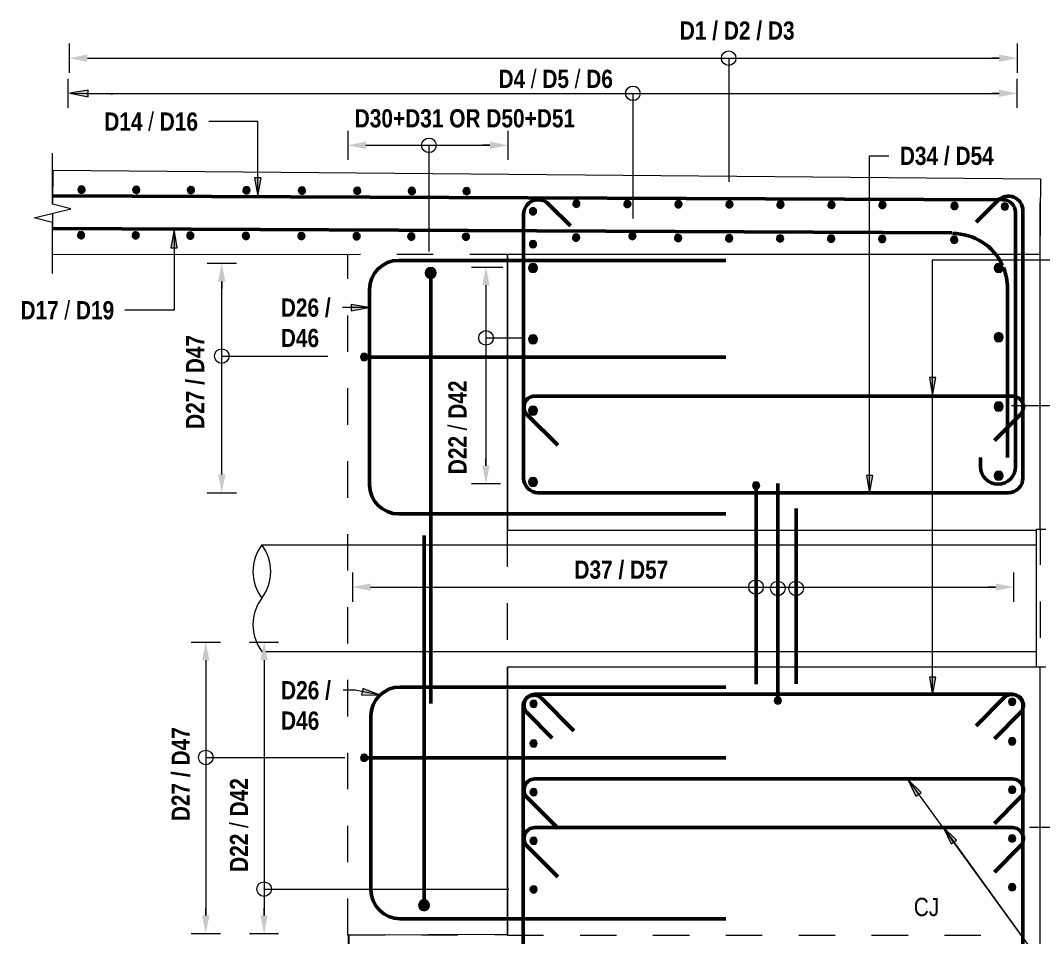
# Model space of a CAD drawing. Header units: metres. Extents: x -310.1 to -283, y 2.7 to 23.5.
# Drawn here: x -292.078 to -289.271, y 19.712 to 22.228 of the extents above; entities that cross this region are included whole.
import ezdxf

# ---------------------------------------------------------------- set-up
doc = ezdxf.new("R2010")
doc.units = ezdxf.units.M
doc.linetypes.add('JacobsDash', pattern=[0.0045, 0.003, -0.0015])
for name, color, linetype, lineweight in [('A-ANNO-NOTE', 7, 'Continuous', 9), ('A-DETL', 7, 'Continuous', 13), ('A-DETL-GENF', 7, 'Continuous', 9), ('A-FLOR', 7, 'Continuous', 50), ('A-FLOR-HDLN', 7, 'JacobsDash', 18), ('G-ANNO-TEXT', 7, 'Continuous', 9), ('S-BEAM', 7, 'Continuous', 50), ('S-BEAM-HDLN', 7, 'JacobsDash', 18)]:
    doc.layers.add(name, color=color, linetype=linetype, lineweight=lineweight)
doc.styles.add('Arial Narrow', font='ARIALN.TTF', dxfattribs={"height": 0.05})
doc.styles.add('Arial Narrow_B', font='ARIALNB.TTF', dxfattribs={"height": 0.05})

# ---------------------------------------------------------------- blocks, each defined once
blk = doc.blocks.new('CS_DET_Pile-Column_BreakLine - Tubular BreakLine-6650333-DRG-2873134 SECTION 7')
at = {"layer": 'A-DETL-GENF', "lineweight": 18}
for centre, start, end in [((-309.3153, 20.716), 142.9573, 217.0427), ((-309.5087, 20.716), 322.9573, 37.0427), ((-309.3153, 20.57), 142.9573, 217.0427)]:
    blk.add_arc(centre, 0.1212, start, end, dxfattribs=at)
blk = doc.blocks.new('B_Det_Reinf_Bar Section_2D - Reo Dot_Scale 20_Cog End-6632169-DRG-2873134 SECTION 7')
at = {"layer": 'A-DETL-GENF'}
blk.add_hatch(color=256, dxfattribs=at).paths.add_polyline_path([(-308.8518, 21.6245), (-308.8492, 21.6248), (-308.8468, 21.6258), (-308.8447, 21.6273), (-308.8431, 21.6294), (-308.8421, 21.6318), (-308.8417, 21.6344), (-308.842, 21.637), (-308.843, 21.6394), (-308.8445, 21.6415), (-308.8466, 21.6431), (-308.849, 21.6441), (-308.8516, 21.6445), (-308.8542, 21.6442), (-308.8566, 21.6432), (-308.8587, 21.6417), (-308.8603, 21.6396), (-308.8613, 21.6372), (-308.8617, 21.6346), (-308.8614, 21.632), (-308.8604, 21.6296), (-308.8589, 21.6275), (-308.8568, 21.6259), (-308.8544, 21.6249)])
for start, end in [(359.2541, 179.2541), (179.2541, 359.2541)]:
    blk.add_arc((-308.8517, 21.6345), 0.01, start, end, dxfattribs=at)
blk = doc.blocks.new('B_Det_Reinf_Bar Section_2D - Reo Dot_Scale 20_Cog End-V18-DRG-2873134 SECTION 7')
at = {"layer": 'A-DETL-GENF'}
blk.add_hatch(color=256, dxfattribs=at).paths.add_polyline_path([(-309.7566, 21.7532), (-309.754, 21.7535), (-309.7516, 21.7544), (-309.7495, 21.756), (-309.7479, 21.758), (-309.7469, 21.7604), (-309.7465, 21.7633), (-309.7468, 21.7656), (-309.7478, 21.768), (-309.7493, 21.7701), (-309.7514, 21.7718), (-309.7538, 21.7728), (-309.7564, 21.7732), (-309.759, 21.7729), (-309.7614, 21.7719), (-309.7635, 21.7703), (-309.7651, 21.7683), (-309.7661, 21.7659), (-309.7665, 21.7633), (-309.7662, 21.7607), (-309.7652, 21.7583), (-309.7637, 21.7562), (-309.7616, 21.7546), (-309.7592, 21.7535)])
for start, end in [(359.2541, 179.2541), (179.2541, 359.2541)]:
    blk.add_arc((-309.7565, 21.7632), 0.01, start, end, dxfattribs=at)
blk = doc.blocks.new('B_Det_Reinf_Bar Section_2D - Reo Dot_Scale 20_Cog End-V19-DRG-2873134 SECTION 7')
at = {"layer": 'A-DETL-GENF'}
blk.add_hatch(color=256, dxfattribs=at).paths.add_polyline_path([(-309.9066, 21.7538), (-309.904, 21.7541), (-309.9016, 21.755), (-309.8995, 21.7566), (-309.8979, 21.7587), (-309.8969, 21.7611), (-309.8965, 21.7636), (-309.8968, 21.7662), (-309.8978, 21.7687), (-309.8993, 21.7707), (-309.9014, 21.7724), (-309.9038, 21.7734), (-309.9064, 21.7738), (-309.909, 21.7735), (-309.9114, 21.7725), (-309.9135, 21.7709), (-309.9151, 21.7689), (-309.9161, 21.7665), (-309.9164, 21.7633), (-309.9162, 21.7613), (-309.9152, 21.7589), (-309.9137, 21.7568), (-309.9116, 21.7552), (-309.9092, 21.7541)])
for start, end in [(359.2541, 179.2541), (179.2541, 359.2541)]:
    blk.add_arc((-309.9065, 21.7638), 0.01, start, end, dxfattribs=at)
blk = doc.blocks.new('B_Det_Reinf_Bar Section_2D - Reo Dot_Scale 20_Cog End-V21-DRG-2873134 SECTION 7')
at = {"layer": 'A-DETL-GENF'}
blk.add_hatch(color=256, dxfattribs=at).paths.add_polyline_path([(-308.6661, 19.8339), (-308.6635, 19.8343), (-308.6611, 19.8353), (-308.659, 19.8369), (-308.6574, 19.8389), (-308.6564, 19.8414), (-308.6561, 19.8439), (-308.6564, 19.8465), (-308.6574, 19.8489), (-308.659, 19.851), (-308.6611, 19.8526), (-308.6635, 19.8536), (-308.6661, 19.8539), (-308.6687, 19.8536), (-308.6711, 19.8526), (-308.6732, 19.851), (-308.6747, 19.8489), (-308.6757, 19.8465), (-308.676, 19.8433), (-308.6757, 19.8414), (-308.6747, 19.8389), (-308.6732, 19.8369), (-308.6711, 19.8353), (-308.6687, 19.8343)])
for start, end in [(0, 180), (180, 0)]:
    blk.add_arc((-308.6661, 19.8439), 0.01, start, end, dxfattribs=at)
blk = doc.blocks.new('CS_DET_Rebar Combined - Multiple Bar-8794555-DRG-2873134 SECTION 7')
at = {"layer": 'A-DETL-GENF'}
blk.add_hatch(color=256, dxfattribs=at).paths.add_polyline_path([(-307.9957, 20.3523), (-307.9931, 20.3526), (-307.9907, 20.3536), (-307.9886, 20.3552), (-307.987, 20.3573), (-307.986, 20.3597), (-307.9857, 20.3623), (-307.986, 20.3649), (-307.987, 20.3673), (-307.9886, 20.3693), (-307.9907, 20.3709), (-307.9931, 20.3719), (-307.9957, 20.3723), (-307.9982, 20.3719), (-308.0007, 20.3709), (-308.0027, 20.3693), (-308.0043, 20.3673), (-308.0053, 20.3649), (-308.0057, 20.3623), (-308.0053, 20.3597), (-308.0043, 20.3573), (-308.0027, 20.3552), (-308.0007, 20.3536), (-307.9982, 20.3526)])
at = {"layer": 'A-DETL-GENF', "lineweight": 50}
blk.add_line((-307.9957, 20.9573), (-307.9957, 20.3723), dxfattribs=at)
at = {"layer": 'A-DETL-GENF'}
for start, end in [(90, 270), (270, 90)]:
    blk.add_arc((-307.9957, 20.3623), 0.01, start, end, dxfattribs=at)
blk = doc.blocks.new('CS_DET_Rebar Combined - Multiple Bar-8794612-DRG-2873134 SECTION 7')
at = {"layer": 'A-DETL-GENF'}
blk.add_hatch(color=256, dxfattribs=at).paths.add_polyline_path([(-308.0557, 20.9422), (-308.0531, 20.9425), (-308.0507, 20.9435), (-308.0486, 20.9451), (-308.047, 20.9472), (-308.046, 20.9496), (-308.0457, 20.9522), (-308.046, 20.9548), (-308.047, 20.9572), (-308.0486, 20.9593), (-308.0507, 20.9609), (-308.0531, 20.9619), (-308.0557, 20.9622), (-308.0582, 20.9619), (-308.0607, 20.9609), (-308.0627, 20.9593), (-308.0643, 20.9572), (-308.0653, 20.9548), (-308.0657, 20.9522), (-308.0653, 20.9496), (-308.0643, 20.9472), (-308.0627, 20.9451), (-308.0607, 20.9435), (-308.0582, 20.9425)])
at = {"layer": 'A-DETL-GENF', "lineweight": 50}
blk.add_line((-308.0557, 20.4072), (-308.0557, 20.9422), dxfattribs=at)
at = {"layer": 'A-DETL-GENF'}
for start, end in [(90, 270), (270, 90)]:
    blk.add_arc((-308.0557, 20.9522), 0.01, start, end, dxfattribs=at)
blk = doc.blocks.new('CS_DET_Rebar Tagging1 - Scale 20-6648845-DRG-2873134 SECTION 7')
at = {"layer": 'A-DETL-GENF', "lineweight": 13}
blk.add_line((-307.996, 20.6697), (-307.996, 20.6597), dxfattribs=at)
blk.add_circle((-307.996, 20.6697), 0.02, dxfattribs=at)
blk = doc.blocks.new('T2D-REO-LL - T2D-REO-LL-7587599-DRG-2873134 SECTION 7')
at = {"layer": 'A-DETL-GENF', "lineweight": 50}
for p, q in [((-309.0326, 20.3991), (-308.1385, 20.3991)), ((-309.1126, 20.3191), (-309.1126, 19.8436)), ((-309.0326, 19.7636), (-308.1385, 19.7636))]:
    blk.add_line(p, q, dxfattribs=at)
for centre, start, end in [((-309.0326, 20.3191), 90, 180), ((-309.0326, 19.8436), 180, 270)]:
    blk.add_arc(centre, 0.08, start, end, dxfattribs=at)
blk = doc.blocks.new('T2D-REO-LL - T2D-REO-LL-7586792-DRG-2873134 SECTION 7')
at = {"layer": 'A-DETL-GENF', "lineweight": 50}
for p, q in [((-309.0363, 21.5696), (-308.1385, 21.5696)), ((-309.1163, 21.4896), (-309.1163, 20.954)), ((-309.0363, 20.874), (-308.1385, 20.874))]:
    blk.add_line(p, q, dxfattribs=at)
for centre, start, end in [((-309.0363, 21.4896), 90, 180), ((-309.0363, 20.954), 180, 270)]:
    blk.add_arc(centre, 0.08, start, end, dxfattribs=at)
blk = doc.blocks.new('CS_DET_BreakLine_ViewScale - Std Break-6679940-DRG-2873134 SECTION 7')
at = {"layer": 'A-DETL-GENF'}
for p, q in [((-309.9863, 21.7236), (-309.9863, 21.8636)), ((-310.0363, 21.6861), (-309.9363, 21.7111)), ((-309.9363, 21.7111), (-309.9863, 21.7236)), ((-309.9863, 21.6736), (-310.0363, 21.6861)), ((-309.9863, 21.5336), (-309.9863, 21.6736))]:
    blk.add_line(p, q, dxfattribs=at)
blk = doc.blocks.new('T2DExtentArrowReinf_v1 - Extent-8567360-DRG-2873134 SECTION 7')
at = {"layer": 'A-DETL-GENF'}
for p, q in [((-309.9407, 22.1343), (-309.9407, 22.1143)), ((-309.8907, 22.1243), (-307.3885, 22.1243)), ((-308.1307, 22.1243), (-308.1307, 21.7851)), ((-307.3385, 22.0904), (-307.3385, 22.1243))]:
    blk.add_line(p, q, dxfattribs=at)
blk = doc.blocks.new('T2DExtentArrowReinf_v1 - Extent-8567318-DRG-2873134 SECTION 7')
at = {"layer": 'A-DETL-GENF'}
for p, q in [((-309.9439, 22.0378), (-309.9439, 22.0178)), ((-309.8939, 22.0278), (-307.3889, 22.0278)), ((-308.3935, 22.0278), (-308.3935, 21.6845)), ((-307.3389, 21.994), (-307.3389, 22.0278))]:
    blk.add_line(p, q, dxfattribs=at)
blk = doc.blocks.new('Repeating Detail - Reo Dot_Scale 25_Section-1695670-DRG-2873134 SECTION 7')
at = {"layer": 'A-DETL-GENF'}
for points in [[(-308.6678, 21.5363), (-308.6645, 21.5368), (-308.6615, 21.538), (-308.6589, 21.54), (-308.6569, 21.5426), (-308.6557, 21.5456), (-308.6553, 21.5488), (-308.6557, 21.5521), (-308.6569, 21.5551), (-308.6589, 21.5577), (-308.6615, 21.5597), (-308.6645, 21.5609), (-308.6678, 21.5613), (-308.671, 21.5609), (-308.674, 21.5597), (-308.6766, 21.5577), (-308.6786, 21.5551), (-308.6798, 21.5521), (-308.6803, 21.5488), (-308.6798, 21.5456), (-308.6786, 21.5426), (-308.6766, 21.54), (-308.674, 21.538), (-308.671, 21.5368)], [(-308.6678, 21.3406), (-308.6645, 21.341), (-308.6615, 21.3423), (-308.6589, 21.3443), (-308.6569, 21.3469), (-308.6557, 21.3499), (-308.6553, 21.3531), (-308.6557, 21.3564), (-308.6569, 21.3594), (-308.6589, 21.362), (-308.6615, 21.3639), (-308.6645, 21.3652), (-308.6678, 21.3656), (-308.671, 21.3652), (-308.674, 21.3639), (-308.6766, 21.362), (-308.6786, 21.3594), (-308.6798, 21.3564), (-308.6803, 21.3531), (-308.6798, 21.3499), (-308.6786, 21.3469), (-308.6766, 21.3443), (-308.674, 21.3423), (-308.671, 21.341)], [(-308.6678, 21.1449), (-308.6645, 21.1453), (-308.6615, 21.1466), (-308.6589, 21.1486), (-308.6569, 21.1512), (-308.6557, 21.1542), (-308.6553, 21.1574), (-308.6557, 21.1606), (-308.6569, 21.1637), (-308.6589, 21.1662), (-308.6615, 21.1682), (-308.6645, 21.1695), (-308.6678, 21.1699), (-308.671, 21.1695), (-308.674, 21.1682), (-308.6766, 21.1662), (-308.6786, 21.1637), (-308.6798, 21.1606), (-308.6803, 21.1574), (-308.6798, 21.1542), (-308.6786, 21.1512), (-308.6766, 21.1486), (-308.674, 21.1466), (-308.671, 21.1453)], [(-308.6678, 20.9492), (-308.6645, 20.9496), (-308.6613, 20.951), (-308.6589, 20.9529), (-308.6569, 20.9554), (-308.6557, 20.9585), (-308.6553, 20.9617), (-308.6557, 20.9649), (-308.6569, 20.9679), (-308.6589, 20.9705), (-308.6615, 20.9725), (-308.6645, 20.9738), (-308.6678, 20.9742), (-308.671, 20.9738), (-308.674, 20.9725), (-308.6766, 20.9705), (-308.6786, 20.9679), (-308.6798, 20.9649), (-308.6803, 20.9617), (-308.6798, 20.9585), (-308.6786, 20.9554), (-308.6766, 20.9529), (-308.674, 20.9509), (-308.671, 20.9496)]]:
    blk.add_hatch(color=256, dxfattribs=at).paths.add_polyline_path(points)
for centre, start, end in [((-308.6678, 21.5488), 0, 180), ((-308.6678, 21.5488), 180, 0), ((-308.6678, 21.3531), 0, 180), ((-308.6678, 21.3531), 180, 0), ((-308.6678, 21.1574), 0, 180), ((-308.6678, 21.1574), 180, 0), ((-308.6678, 20.9617), 0, 180), ((-308.6678, 20.9617), 180, 0)]:
    blk.add_arc(centre, 0.0125, start, end, dxfattribs=at)
blk = doc.blocks.new('Repeating Detail - Reo Dot_Scale 25_Section-V22-DRG-2873134 SECTION 7')
at = {"layer": 'A-DETL-GENF'}
for points in [[(-307.3897, 21.5363), (-307.3865, 21.5368), (-307.3835, 21.538), (-307.3809, 21.54), (-307.3789, 21.5426), (-307.3777, 21.5456), (-307.3772, 21.5488), (-307.3777, 21.5521), (-307.3789, 21.5551), (-307.3809, 21.5577), (-307.3835, 21.5597), (-307.3865, 21.5609), (-307.3897, 21.5613), (-307.393, 21.5609), (-307.396, 21.5597), (-307.3986, 21.5577), (-307.4006, 21.5551), (-307.4018, 21.5521), (-307.4022, 21.5488), (-307.4018, 21.5456), (-307.4006, 21.5426), (-307.3986, 21.54), (-307.396, 21.538), (-307.393, 21.5368)], [(-307.3897, 21.3463), (-307.3865, 21.3467), (-307.3835, 21.348), (-307.3809, 21.3499), (-307.3789, 21.3525), (-307.3777, 21.3555), (-307.3772, 21.3588), (-307.3777, 21.362), (-307.3789, 21.365), (-307.3809, 21.3676), (-307.3835, 21.3696), (-307.3865, 21.3708), (-307.3897, 21.3713), (-307.393, 21.3708), (-307.396, 21.3696), (-307.3986, 21.3676), (-307.4006, 21.365), (-307.4018, 21.362), (-307.4022, 21.3588), (-307.4018, 21.3555), (-307.4006, 21.3525), (-307.3986, 21.3499), (-307.396, 21.348), (-307.393, 21.3467)], [(-307.3897, 21.1562), (-307.3865, 21.1566), (-307.3835, 21.1579), (-307.3809, 21.1599), (-307.3789, 21.1625), (-307.3777, 21.1655), (-307.3772, 21.1687), (-307.3779, 21.1726), (-307.3789, 21.175), (-307.3809, 21.1776), (-307.3835, 21.1795), (-307.3865, 21.1808), (-307.3897, 21.1812), (-307.393, 21.1808), (-307.396, 21.1795), (-307.3986, 21.1776), (-307.4006, 21.175), (-307.4018, 21.172), (-307.4022, 21.1687), (-307.4018, 21.1655), (-307.4006, 21.1625), (-307.3986, 21.1599), (-307.396, 21.1579), (-307.393, 21.1566)], [(-307.3897, 20.9662), (-307.3865, 20.9666), (-307.3835, 20.9678), (-307.3809, 20.9698), (-307.3789, 20.9724), (-307.3777, 20.9754), (-307.3772, 20.9787), (-307.3777, 20.9819), (-307.379, 20.985), (-307.3815, 20.9879), (-307.3835, 20.9895), (-307.3865, 20.9907), (-307.3897, 20.9912), (-307.393, 20.9907), (-307.396, 20.9895), (-307.3986, 20.9875), (-307.4006, 20.9849), (-307.4018, 20.9819), (-307.4022, 20.9787), (-307.4018, 20.9754), (-307.4006, 20.9724), (-307.3981, 20.9695), (-307.396, 20.9678), (-307.393, 20.9666)]]:
    blk.add_hatch(color=256, dxfattribs=at).paths.add_polyline_path(points)
for centre, start, end in [((-307.3897, 21.5488), 0, 180), ((-307.3897, 21.5488), 180, 0), ((-307.3897, 21.3588), 0, 180), ((-307.3897, 21.3588), 180, 0), ((-307.3897, 21.1687), 0, 180), ((-307.3897, 21.1687), 180, 0), ((-307.3897, 20.9787), 0, 180), ((-307.3897, 20.9787), 180, 0)]:
    blk.add_arc(centre, 0.0125, start, end, dxfattribs=at)
blk = doc.blocks.new('T2DExtentArrowReinf_v1 - Extent-6679932-DRG-2873134 SECTION 7')
at = {"layer": 'A-DETL-GENF'}
for p, q in [((-307.1536, 21.5462), (-307.1197, 21.5462)), ((-307.1197, 21.0262), (-307.1197, 21.4962)), ((-307.1197, 21.1706), (-307.3547, 21.1706)), ((-307.1097, 20.9762), (-307.166, 20.9762))]:
    blk.add_line(p, q, dxfattribs=at)
blk = doc.blocks.new('T2DExtentArrowReinf_v1 - Extent-6679952-DRG-2873134 SECTION 7')
at = {"layer": 'A-DETL-GENF'}
for p, q in [((-308.8068, 21.5512), (-308.7506, 21.5512)), ((-308.7968, 21.5012), (-308.7968, 21.0062)), ((-308.7968, 21.3568), (-308.6903, 21.3568)), ((-308.763, 20.9562), (-308.7968, 20.9562))]:
    blk.add_line(p, q, dxfattribs=at)
blk = doc.blocks.new('T2DExtentArrowReinf_v1 - Extent-7587070-DRG-2873134 SECTION 7')
at = {"layer": 'A-DETL-GENF'}
for p, q in [((-309.1635, 20.6833), (-309.1635, 20.6633)), ((-309.1135, 20.6733), (-307.3985, 20.6733)), ((-308.0557, 20.6733), (-308.0557, 20.5725)), ((-307.3485, 20.6395), (-307.3485, 20.6733))]:
    blk.add_line(p, q, dxfattribs=at)
blk = doc.blocks.new('T2DExtentArrowReinf_v1 - Extent-7586389-DRG-2873134 SECTION 7')
at = {"layer": 'A-DETL-GENF'}
for p, q in [((-307.1085, 20.5525), (-307.1285, 20.5525)), ((-307.1185, 20.5025), (-307.1185, 19.7687)), ((-307.1185, 20.0135), (-307.3049, 20.0135)), ((-307.1523, 19.7187), (-307.1185, 19.7187))]:
    blk.add_line(p, q, dxfattribs=at)
blk = doc.blocks.new('T2DExtentArrowReinf_v1 - Extent-6679939-DRG-2873134 SECTION 7')
at = {"layer": 'A-DETL-GENF'}
for p, q in [((-309.4157, 20.5225), (-309.3957, 20.5225)), ((-309.4057, 20.4725), (-309.4057, 19.7725)), ((-309.4057, 19.8448), (-308.7343, 19.8448)), ((-309.3718, 19.7225), (-309.4057, 19.7225))]:
    blk.add_line(p, q, dxfattribs=at)
blk = doc.blocks.new('T2D-REO-LIG-LONG - Scale 50-6679961-DRG-2873134 SECTION 7')
at = {"layer": 'A-DETL-GENF'}
blk.add_hatch(color=256, dxfattribs=at).paths.add_polyline_path([(-308.9485, 21.5203), (-308.9446, 21.5208), (-308.941, 21.5223), (-308.9379, 21.5247), (-308.9355, 21.5278), (-308.934, 21.5315), (-308.9335, 21.5353), (-308.934, 21.5392), (-308.9355, 21.5428), (-308.9379, 21.5459), (-308.941, 21.5483), (-308.9446, 21.5498), (-308.9485, 21.5503), (-308.9524, 21.5498), (-308.956, 21.5483), (-308.9591, 21.5459), (-308.9615, 21.5428), (-308.963, 21.5392), (-308.9635, 21.5353), (-308.963, 21.5315), (-308.9615, 21.5278), (-308.9591, 21.5247), (-308.956, 21.5223), (-308.9524, 21.5208)])
at = {"layer": 'A-DETL-GENF', "lineweight": 50}
blk.add_line((-308.9485, 21.5203), (-308.9485, 20.3536), dxfattribs=at)
at = {"layer": 'A-DETL-GENF', "lineweight": 18}
for start, end in [(90, 270), (270, 90)]:
    blk.add_arc((-308.9485, 21.5353), 0.015, start, end, dxfattribs=at)
blk = doc.blocks.new('T2D-REO-LIG-LONG - Scale 50-6679960-DRG-2873134 SECTION 7')
at = {"layer": 'A-DETL-GENF'}
blk.add_hatch(color=256, dxfattribs=at).paths.add_polyline_path([(-308.9667, 19.7855), (-308.9628, 19.786), (-308.9592, 19.7875), (-308.9561, 19.7898), (-308.9537, 19.793), (-308.9522, 19.7966), (-308.9517, 19.8005), (-308.9522, 19.8043), (-308.9537, 19.808), (-308.9561, 19.8111), (-308.9592, 19.8134), (-308.9628, 19.8149), (-308.9667, 19.8155), (-308.9706, 19.8149), (-308.9742, 19.8134), (-308.9773, 19.8111), (-308.9797, 19.808), (-308.9812, 19.8043), (-308.9817, 19.8005), (-308.9812, 19.7966), (-308.9797, 19.793), (-308.9773, 19.7898), (-308.9742, 19.7875), (-308.9706, 19.786)])
at = {"layer": 'A-DETL-GENF', "lineweight": 50}
blk.add_line((-308.9667, 19.8155), (-308.9667, 20.8145), dxfattribs=at)
at = {"layer": 'A-DETL-GENF', "lineweight": 18}
for start, end in [(90, 270), (270, 90)]:
    blk.add_arc((-308.9667, 19.8005), 0.015, start, end, dxfattribs=at)
blk = doc.blocks.new('T2DExtentArrowReinf_v1 - Extent-6679963-DRG-2873134 SECTION 7')
at = {"layer": 'A-DETL-GENF'}
for p, q in [((-309.1761, 21.8953), (-309.1761, 21.8753)), ((-309.1261, 21.8853), (-308.7861, 21.8853)), ((-308.9535, 21.8853), (-308.9535, 21.5943)), ((-308.7361, 21.8514), (-308.7361, 21.8853))]:
    blk.add_line(p, q, dxfattribs=at)
blk = doc.blocks.new('T2DExtentArrowReinf_v1 - Extent-7585942-DRG-2873134 SECTION 7')
at = {"layer": 'A-DETL-GENF'}
for p, q in [((-309.4879, 21.5613), (-309.5218, 21.5613)), ((-309.5218, 20.9822), (-309.5218, 21.5113)), ((-309.5218, 21.3069), (-309.2308, 21.3069)), ((-309.5318, 20.9322), (-309.5118, 20.9322))]:
    blk.add_line(p, q, dxfattribs=at)
blk = doc.blocks.new('CS_DET_Rebar Combined - Multiple Bar-7585858-DRG-2873134 SECTION 7')
at = {"layer": 'A-DETL-GENF'}
blk.add_hatch(color=256, dxfattribs=at).paths.add_polyline_path([(-309.1311, 21.2945), (-309.1285, 21.2948), (-309.1261, 21.2958), (-309.124, 21.2974), (-309.1224, 21.2995), (-309.1214, 21.3019), (-309.1211, 21.3045), (-309.1214, 21.3071), (-309.1224, 21.3095), (-309.124, 21.3116), (-309.1261, 21.3131), (-309.1285, 21.3141), (-309.1311, 21.3145), (-309.1336, 21.3141), (-309.1361, 21.3131), (-309.1381, 21.3116), (-309.1397, 21.3095), (-309.1407, 21.3071), (-309.1411, 21.3045), (-309.1407, 21.3019), (-309.1397, 21.2995), (-309.1381, 21.2974), (-309.1361, 21.2958), (-309.1336, 21.2948)])
at = {"layer": 'A-DETL-GENF', "lineweight": 50}
blk.add_line((-309.1211, 21.3045), (-308.1385, 21.3045), dxfattribs=at)
at = {"layer": 'A-DETL-GENF'}
for start, end in [(0, 180), (180, 0)]:
    blk.add_arc((-309.1311, 21.3045), 0.01, start, end, dxfattribs=at)
blk = doc.blocks.new('T2DExtentArrowReinf_v1 - Extent-7587759-DRG-2873134 SECTION 7')
at = {"layer": 'A-DETL-GENF'}
for p, q in [((-309.5757, 20.5225), (-309.5557, 20.5225)), ((-309.5657, 20.4725), (-309.5657, 19.7725)), ((-309.5657, 20.2059), (-309.1843, 20.2059)), ((-309.5318, 19.7225), (-309.5657, 19.7225))]:
    blk.add_line(p, q, dxfattribs=at)
blk = doc.blocks.new('CS_DET_Rebar Combined - Multiple Bar-8794742-DRG-2873134 SECTION 7')
at = {"layer": 'A-DETL-GENF', "lineweight": 50}
blk.add_line((-307.9455, 20.889), (-307.9455, 20.4082), dxfattribs=at)

msp = doc.modelspace()

# ---------------------------------------------------------------- hatches: boundary and pattern name
at = {"layer": 'A-ANNO-NOTE'}
for points in [[(-291.8945, 22.1143), (-291.8945, 22.1343), (-291.9445, 22.1243)], [(-289.3923, 22.1143), (-289.3423, 22.1243), (-289.3923, 22.1343)], [(-291.8977, 22.0178), (-291.8977, 22.0378), (-291.9477, 22.0278)], [(-289.3927, 22.0178), (-289.3427, 22.0278), (-289.3927, 22.0378)], [(-291.1299, 21.8753), (-291.1299, 21.8953), (-291.1799, 21.8853)], [(-290.7899, 21.8753), (-290.7399, 21.8853), (-290.7899, 21.8953)], [(-291.5156, 21.5113), (-291.5256, 21.5613), (-291.5356, 21.5113)], [(-290.7906, 21.5012), (-290.8006, 21.5512), (-290.8106, 21.5012), (-290.8022, 21.5012)], [(-290.8006, 20.9562), (-290.7906, 21.0062), (-290.8106, 21.0062), (-290.8022, 20.9639)], [(-291.5256, 20.9322), (-291.5156, 20.9822), (-291.5356, 20.9822)], [(-291.1173, 20.6633), (-291.1173, 20.6833), (-291.1673, 20.6733)], [(-289.4023, 20.6633), (-289.3523, 20.6733), (-289.4023, 20.6833)], [(-291.5595, 20.4725), (-291.5695, 20.5225), (-291.5795, 20.4725)], [(-291.3995, 20.4725), (-291.4095, 20.5225), (-291.4195, 20.4725)], [(-291.5695, 19.7225), (-291.5595, 19.7725), (-291.5795, 19.7725)], [(-291.4095, 19.7225), (-291.3995, 19.7725), (-291.4195, 19.7725)]]:
    msp.add_hatch(color=256, dxfattribs=at).paths.add_polyline_path(points)
at = {"layer": 'G-ANNO-TEXT'}
for points in [[(-291.9424, 22.028), (-291.8926, 22.0185), (-291.8923, 22.0361)], [(-291.4267, 21.7461), (-291.4179, 21.7961), (-291.4355, 21.7961)], [(-291.6567, 21.654), (-291.6655, 21.604), (-291.6479, 21.604)], [(-291.1208, 21.4401), (-291.1708, 21.4489), (-291.1708, 21.4312)], [(-289.5749, 21.1984), (-289.5661, 21.2484), (-289.5838, 21.2484)], [(-289.7477, 20.9297), (-289.7389, 20.9797), (-289.7565, 20.9797)], [(-289.5749, 20.3764), (-289.5661, 20.4264), (-289.5838, 20.4264)], [(-291.0913, 20.3771), (-291.1387, 20.3953), (-291.1421, 20.378)], [(-289.6429, 20.1453), (-289.6206, 20.0997), (-289.6064, 20.11)], [(-289.5459, 20.0144), (-289.5238, 19.9687), (-289.5095, 19.979)]]:
    msp.add_hatch(color=256, dxfattribs=at).paths.add_polyline_path(points)

# ---------------------------------------------------------------- linework, layer by layer
at = {"layer": 'A-ANNO-NOTE'}
for p, q in [((-291.9445, 22.1643), (-291.9445, 22.0843)), ((-289.3423, 22.0843), (-289.3423, 22.1643)), ((-291.8945, 22.1243), (-291.8745, 22.1243)), ((-289.3923, 22.1243), (-289.4123, 22.1243)), ((-291.9477, 22.0678), (-291.9477, 21.9878)), ((-289.3427, 21.9878), (-289.3427, 22.0678)), ((-291.8977, 22.0278), (-291.8777, 22.0278)), ((-289.3927, 22.0278), (-289.4127, 22.0278)), ((-291.1799, 21.9253), (-291.1799, 21.8453)), ((-290.7399, 21.8453), (-290.7399, 21.9253)), ((-291.1299, 21.8853), (-291.1099, 21.8853)), ((-290.7899, 21.8853), (-290.8099, 21.8853)), ((-291.4856, 21.5613), (-291.5656, 21.5613)), ((-290.8406, 21.5512), (-290.7606, 21.5512)), ((-291.5256, 21.5113), (-291.5256, 21.4913)), ((-290.8006, 21.5012), (-290.8006, 21.4812)), ((-291.5256, 20.9822), (-291.5256, 21.0022)), ((-290.8006, 21.0062), (-290.8006, 21.0262)), ((-290.7606, 20.9562), (-290.8406, 20.9562)), ((-291.5656, 20.9322), (-291.4856, 20.9322)), ((-291.1673, 20.7133), (-291.1673, 20.6333)), ((-289.3523, 20.6333), (-289.3523, 20.7133)), ((-291.1173, 20.6733), (-291.0973, 20.6733)), ((-289.4023, 20.6733), (-289.4223, 20.6733)), ((-291.6095, 20.5225), (-291.5295, 20.5225)), ((-291.4495, 20.5225), (-291.3695, 20.5225)), ((-291.5695, 20.4725), (-291.5695, 20.4525)), ((-291.4095, 20.4725), (-291.4095, 20.4525)), ((-291.5695, 19.7725), (-291.5695, 19.7925)), ((-291.4095, 19.7725), (-291.4095, 19.7925)), ((-291.5295, 19.7225), (-291.6095, 19.7225)), ((-291.3695, 19.7225), (-291.4495, 19.7225))]:
    msp.add_line(p, q, dxfattribs=at)
for centre in [(-290.1345, 22.1243), (-290.3973, 22.0278), (-290.9573, 21.8853), (-290.8006, 21.3568), (-291.5256, 21.3069), (-290.0595, 20.6733), (-291.5695, 20.2059), (-291.4095, 19.8448)]:
    msp.add_circle(centre, 0.02, dxfattribs=at)
at = {"layer": 'A-DETL', "color": 7, "lineweight": 9, "true_color": 0xffffff}
for p, q in [((-291.9892, 21.7234), (-291.9885, 21.8171)), ((-291.9901, 21.6197), (-291.9894, 21.6988)), ((-289.2811, 21.5857), (-290.7453, 21.5854)), ((-289.2894, 20.8322), (-289.2644, 20.8322)), ((-289.2894, 20.454), (-289.2894, 20.8322)), ((-289.2644, 20.454), (-289.2894, 20.454))]:
    msp.add_line(p, q, dxfattribs=at)
at = {"layer": 'A-DETL', "lineweight": 18}
for p, q in [((-291.9885, 21.8171), (-289.2793, 21.7933)), ((-289.2793, 21.7933), (-289.2811, 21.5857)), ((-291.1453, 21.5853), (-291.9901, 21.5851))]:
    msp.add_line(p, q, dxfattribs=at)
at = {"layer": 'A-DETL', "lineweight": 50}
for p, q in [((-289.3826, 21.736), (-291.9885, 21.7471)), ((-289.3956, 21.7341), (-289.4557, 21.674)), ((-290.629, 21.7241), (-290.5689, 21.664)), ((-289.3273, 21.7058), (-289.3273, 20.9722)), ((-290.6973, 21.6958), (-290.6973, 20.9722)), ((-289.3473, 21.701), (-289.3473, 21.0034)), ((-289.5218, 21.645), (-291.9897, 21.6572)), ((-289.3693, 21.4932), (-289.3693, 21.0284)), ((-289.3557, 21.1975), (-290.6661, 21.1975)), ((-290.6874, 21.1463), (-290.6035, 21.0625)), ((-289.3345, 21.1463), (-289.4052, 21.0756)), ((-289.4433, 21.0284), (-289.4433, 21.0034)), ((-289.3673, 20.9322), (-290.6573, 20.9322)), ((-289.3557, 20.3791), (-290.6661, 20.3791)), ((-290.6874, 20.3279), (-290.6186, 20.2591)), ((-289.3345, 20.3279), (-289.4052, 20.2572)), ((-289.3557, 20.147), (-290.6661, 20.147)), ((-290.6874, 20.0958), (-290.6035, 20.0119)), ((-289.3345, 20.0958), (-289.4052, 20.025)), ((-289.3557, 20.0135), (-290.6661, 20.0135)), ((-290.6874, 19.9623), (-290.6035, 19.8785)), ((-289.3345, 19.9623), (-289.4052, 19.8916))]:
    msp.add_line(p, q, dxfattribs=at)
at = {"layer": 'A-DETL', "linetype": 'JacobsDash', "lineweight": 18}
for p, q in [((-291.1799, 19.7186), (-291.1799, 21.5853)), ((-290.7453, 21.5854), (-291.1453, 21.5853)), ((-289.2799, 20.834), (-289.2799, 20.454)), ((-290.7423, 20.829), (-290.7423, 20.454))]:
    msp.add_line(p, q, dxfattribs=at)
at = {"layer": 'A-DETL', "color": 143, "lineweight": 18, "true_color": 0x78aac8}
for p, q in [((-291.4158, 20.789), (-289.2894, 20.789)), ((-291.4158, 20.497), (-291.4146, 20.497)), ((-291.4044, 20.497), (-289.2894, 20.497))]:
    msp.add_line(p, q, dxfattribs=at)
at = {"layer": 'A-DETL', "color": 8, "lineweight": 50, "true_color": 0x808080}
for p, q in [((-290.6475, 20.3676), (-290.5591, 20.2793)), ((-289.3785, 20.37), (-289.4555, 20.293)), ((-289.3273, 20.3586), (-289.3273, 18.3636)), ((-290.6987, 20.3464), (-290.6987, 18.3545))]:
    msp.add_line(p, q, dxfattribs=at)
at = {"layer": 'A-DETL', "linetype": 'JacobsDash'}
msp.add_line((-290.7423, 19.7186), (-289.3423, 19.7186), dxfattribs=at)
at = {"layer": 'A-DETL', "lineweight": 50}
for centre, radius, start, end in [((-290.6573, 21.6958), 0.04, 45, 180), ((-289.3673, 21.7058), 0.04, 0, 135), ((-289.3823, 21.701), 0.035, 0, 90.5139), ((-289.5193, 21.4932), 0.15, 24.8061, 90.4742), ((-289.5193, 21.4932), 0.15, 0, 22.1787), ((-290.6661, 21.1675), 0.03, 90, 225), ((-289.3557, 21.1675), 0.03, 315, 90), ((-289.3953, 21.0034), 0.048, 180, 0), ((-290.6573, 20.9722), 0.04, 180, 270), ((-289.3673, 20.9722), 0.04, 270, 0), ((-290.6661, 20.3491), 0.03, 90, 225), ((-289.3557, 20.3491), 0.03, 315, 90), ((-290.6661, 20.117), 0.03, 90, 225), ((-289.3557, 20.117), 0.03, 315, 90), ((-290.6661, 19.9835), 0.03, 90, 225), ((-289.3557, 19.9835), 0.03, 315, 90)]:
    msp.add_arc(centre, radius, start, end, dxfattribs=at)
at = {"layer": 'A-DETL', "color": 8, "lineweight": 50, "true_color": 0x808080}
for centre, start, end in [((-290.6687, 20.3464), 45, 180), ((-289.3573, 20.3488), 0, 135)]:
    msp.add_arc(centre, 0.03, start, end, dxfattribs=at)
at = {"layer": 'A-FLOR', "lineweight": 13}
for p, q in [((-291.9885, 21.8154), (-291.9901, 21.8154)), ((-289.2799, 21.5921), (-289.2799, 21.7281)), ((-289.2811, 21.5921), (-289.2799, 21.5921))]:
    msp.add_line(p, q, dxfattribs=at)
at = {"layer": 'A-FLOR-HDLN', "lineweight": 13}
for p, q in [((-289.2806, 21.5921), (-289.2811, 21.5921)), ((-289.2803, 21.5921), (-289.2806, 21.5921))]:
    msp.add_line(p, q, dxfattribs=at)
at = {"layer": 'G-ANNO-TEXT'}
for p, q in [((-291.8923, 22.0361), (-291.9424, 22.028)), ((-291.9424, 22.028), (-291.8926, 22.0185)), ((-291.9424, 22.028), (-291.831, 22.0265)), ((-291.8926, 22.0185), (-291.8923, 22.0361)), ((-291.831, 22.0265), (-291.8243, 22.0264)), ((-291.5601, 21.9504), (-291.5614, 21.9504)), ((-291.4267, 21.9504), (-291.5601, 21.9504)), ((-291.4267, 21.7461), (-291.4267, 21.9504)), ((-289.7477, 21.8564), (-289.6949, 21.8564)), ((-289.7477, 20.9297), (-289.7477, 21.8564)), ((-291.4179, 21.7961), (-291.4355, 21.7961)), ((-291.4355, 21.7961), (-291.4267, 21.7461)), ((-291.4267, 21.7461), (-291.4179, 21.7961)), ((-291.6567, 21.654), (-291.6655, 21.604)), ((-291.6479, 21.604), (-291.6567, 21.654)), ((-291.6567, 21.654), (-291.6567, 21.4329)), ((-291.6655, 21.604), (-291.6479, 21.604)), ((-289.5749, 21.571), (-288.9392, 21.571)), ((-289.5749, 21.1984), (-289.5749, 21.571)), ((-289.5749, 21.571), (-288.9392, 21.571)), ((-289.5749, 20.3764), (-289.5749, 21.571)), ((-291.6567, 21.4329), (-291.7915, 21.4329)), ((-291.1945, 21.4401), (-291.1947, 21.4401)), ((-291.1208, 21.4401), (-291.1945, 21.4401)), ((-291.1208, 21.4401), (-291.1708, 21.4489)), ((-291.1708, 21.4489), (-291.1708, 21.4312)), ((-291.1708, 21.4312), (-291.1208, 21.4401)), ((-289.5661, 21.2484), (-289.5838, 21.2484)), ((-289.5838, 21.2484), (-289.5749, 21.1984)), ((-289.5749, 21.1984), (-289.5661, 21.2484)), ((-289.7389, 20.9797), (-289.7565, 20.9797)), ((-289.7565, 20.9797), (-289.7477, 20.9297)), ((-289.7477, 20.9297), (-289.7389, 20.9797)), ((-289.5661, 20.4264), (-289.5838, 20.4264)), ((-289.5838, 20.4264), (-289.5749, 20.3764)), ((-289.5749, 20.3764), (-289.5661, 20.4264)), ((-291.1924, 20.3904), (-291.1928, 20.3904)), ((-291.1599, 20.3904), (-291.1924, 20.3904)), ((-291.0913, 20.3771), (-291.1599, 20.3904)), ((-291.1387, 20.3953), (-291.1421, 20.378)), ((-291.0913, 20.3771), (-291.1387, 20.3953)), ((-291.1421, 20.378), (-291.0913, 20.3771)), ((-289.6429, 20.1453), (-289.6206, 20.0997)), ((-289.6064, 20.11), (-289.6429, 20.1453)), ((-289.6206, 20.0997), (-289.6064, 20.11)), ((-289.5459, 20.0144), (-289.5238, 19.9687)), ((-289.5095, 19.979), (-289.5459, 20.0144)), ((-289.5238, 19.9687), (-289.5095, 19.979))]:
    msp.add_line(p, q, dxfattribs=at)
at = {"layer": 'S-BEAM', "lineweight": 13}
for p, q in [((-289.2799, 21.615), (-289.2809, 21.615)), ((-289.2799, 20.8322), (-289.2799, 21.615)), ((-290.7418, 20.829), (-290.7418, 21.5854)), ((-290.7411, 21.5854), (-290.7411, 20.829)), ((-290.7418, 20.829), (-290.7411, 20.829)), ((-290.7411, 20.829), (-289.2894, 20.829)), ((-290.7418, 19.7202), (-290.7418, 20.454)), ((-290.7411, 20.454), (-290.7418, 20.454)), ((-289.2894, 20.454), (-290.7411, 20.454)), ((-290.7411, 20.454), (-290.7411, 19.7202)), ((-289.2799, 18.2244), (-289.2799, 20.454)), ((-291.1774, 19.7188), (-291.1781, 19.7187)), ((-291.1781, 18.2185), (-291.1781, 19.7187)), ((-290.7411, 19.7202), (-291.1774, 19.7188)), ((-291.1774, 19.7188), (-291.1774, 18.2186))]:
    msp.add_line(p, q, dxfattribs=at)
at = {"layer": 'S-BEAM-HDLN', "lineweight": 13}
for p, q in [((-289.2809, 21.6149), (-289.2806, 21.6149)), ((-289.2806, 21.6149), (-289.2804, 21.615)), ((-289.2806, 21.6149), (-289.2806, 21.5922)), ((-289.2806, 21.5921), (-289.2806, 20.8322)), ((-289.2806, 20.454), (-289.2806, 18.2245)), ((-291.178, 19.7187), (-291.1775, 19.7187)), ((-291.1774, 19.7187), (-290.7418, 19.7201))]:
    msp.add_line(p, q, dxfattribs=at)

# ---------------------------------------------------------------- block references
at = {"layer": 'A-DETL-GENF'}
for name, p in [('T2DExtentArrowReinf_v1 - Extent-8567360-DRG-2873134 SECTION 7', (17.9962, 0)), ('T2DExtentArrowReinf_v1 - Extent-8567318-DRG-2873134 SECTION 7', (17.9962, 0)), ('T2DExtentArrowReinf_v1 - Extent-6679963-DRG-2873134 SECTION 7', (17.9962, 0)), ('CS_DET_BreakLine_ViewScale - Std Break-6679940-DRG-2873134 SECTION 7', (17.9962, 0)), ('B_Det_Reinf_Bar Section_2D - Reo Dot_Scale 20_Cog End-V19-DRG-2873134 SECTION 7', (17.9962, 0)), ('B_Det_Reinf_Bar Section_2D - Reo Dot_Scale 20_Cog End-V18-DRG-2873134 SECTION 7', (17.9962, 0)), ('B_Det_Reinf_Bar Section_2D - Reo Dot_Scale 20_Cog End-6632169-DRG-2873134 SECTION 7', (17.2414, 0.1281)), ('B_Det_Reinf_Bar Section_2D - Reo Dot_Scale 20_Cog End-6632169-DRG-2873134 SECTION 7', (17.3938, 0.1274)), ('B_Det_Reinf_Bar Section_2D - Reo Dot_Scale 20_Cog End-6632169-DRG-2873134 SECTION 7', (17.5461, 0.1268)), ('B_Det_Reinf_Bar Section_2D - Reo Dot_Scale 20_Cog End-6632169-DRG-2873134 SECTION 7', (17.6978, 0.1262)), ('B_Det_Reinf_Bar Section_2D - Reo Dot_Scale 20_Cog End-6632169-DRG-2873134 SECTION 7', (17.8478, 0.1256)), ('B_Det_Reinf_Bar Section_2D - Reo Dot_Scale 20_Cog End-6632169-DRG-2873134 SECTION 7', (17.9978, 0.125)), ('B_Det_Reinf_Bar Section_2D - Reo Dot_Scale 20_Cog End-6632169-DRG-2873134 SECTION 7', (18.2991, 0.0904)), ('B_Det_Reinf_Bar Section_2D - Reo Dot_Scale 20_Cog End-6632169-DRG-2873134 SECTION 7', (18.4391, 0.0898)), ('B_Det_Reinf_Bar Section_2D - Reo Dot_Scale 20_Cog End-6632169-DRG-2873134 SECTION 7', (18.5791, 0.0892)), ('B_Det_Reinf_Bar Section_2D - Reo Dot_Scale 20_Cog End-6632169-DRG-2873134 SECTION 7', (18.7191, 0.0887)), ('B_Det_Reinf_Bar Section_2D - Reo Dot_Scale 20_Cog End-6632169-DRG-2873134 SECTION 7', (18.8591, 0.0881)), ('B_Det_Reinf_Bar Section_2D - Reo Dot_Scale 20_Cog End-6632169-DRG-2873134 SECTION 7', (18.9991, 0.0875)), ('B_Det_Reinf_Bar Section_2D - Reo Dot_Scale 20_Cog End-6632169-DRG-2873134 SECTION 7', (19.1391, 0.087)), ('B_Det_Reinf_Bar Section_2D - Reo Dot_Scale 20_Cog End-6632169-DRG-2873134 SECTION 7', (19.3369, 0.0844)), ('B_Det_Reinf_Bar Section_2D - Reo Dot_Scale 20_Cog End-6632169-DRG-2873134 SECTION 7', (16.9398, 0.0043)), ('B_Det_Reinf_Bar Section_2D - Reo Dot_Scale 20_Cog End-6632169-DRG-2873134 SECTION 7', (17.0898, 0.0037)), ('B_Det_Reinf_Bar Section_2D - Reo Dot_Scale 20_Cog End-6632169-DRG-2873134 SECTION 7', (17.2398, 0.0031)), ('B_Det_Reinf_Bar Section_2D - Reo Dot_Scale 20_Cog End-6632169-DRG-2873134 SECTION 7', (17.3922, 0.0024)), ('B_Det_Reinf_Bar Section_2D - Reo Dot_Scale 20_Cog End-6632169-DRG-2873134 SECTION 7', (17.5445, 0.0018)), ('B_Det_Reinf_Bar Section_2D - Reo Dot_Scale 20_Cog End-6632169-DRG-2873134 SECTION 7', (17.6962, 0.0012)), ('B_Det_Reinf_Bar Section_2D - Reo Dot_Scale 20_Cog End-6632169-DRG-2873134 SECTION 7', (18.453, 0.0018)), ('B_Det_Reinf_Bar Section_2D - Reo Dot_Scale 20_Cog End-6632169-DRG-2873134 SECTION 7', (17.8462, 0.0006)), ('B_Det_Reinf_Bar Section_2D - Reo Dot_Scale 20_Cog End-6632169-DRG-2873134 SECTION 7', (17.9962, 0)), ('B_Det_Reinf_Bar Section_2D - Reo Dot_Scale 20_Cog End-6632169-DRG-2873134 SECTION 7', (18.2984, -0.0025)), ('B_Det_Reinf_Bar Section_2D - Reo Dot_Scale 20_Cog End-6632169-DRG-2873134 SECTION 7', (18.5784, -0.0036)), ('B_Det_Reinf_Bar Section_2D - Reo Dot_Scale 20_Cog End-6632169-DRG-2873134 SECTION 7', (18.7184, -0.0042)), ('B_Det_Reinf_Bar Section_2D - Reo Dot_Scale 20_Cog End-6632169-DRG-2873134 SECTION 7', (18.8584, -0.0047)), ('B_Det_Reinf_Bar Section_2D - Reo Dot_Scale 20_Cog End-6632169-DRG-2873134 SECTION 7', (18.9984, -0.0053)), ('B_Det_Reinf_Bar Section_2D - Reo Dot_Scale 20_Cog End-6632169-DRG-2873134 SECTION 7', (19.1384, -0.0059)), ('B_Det_Reinf_Bar Section_2D - Reo Dot_Scale 20_Cog End-6632169-DRG-2873134 SECTION 7', (19.3362, -0.0084)), ('T2D-REO-LL - T2D-REO-LL-7586792-DRG-2873134 SECTION 7', (17.9962, 0)), ('T2DExtentArrowReinf_v1 - Extent-7585942-DRG-2873134 SECTION 7', (17.9962, 0)), ('T2D-REO-LIG-LONG - Scale 50-6679961-DRG-2873134 SECTION 7', (17.9962, 0)), ('T2DExtentArrowReinf_v1 - Extent-6679952-DRG-2873134 SECTION 7', (17.9962, 0)), ('Repeating Detail - Reo Dot_Scale 25_Section-1695670-DRG-2873134 SECTION 7', (17.9962, 0)), ('Repeating Detail - Reo Dot_Scale 25_Section-V22-DRG-2873134 SECTION 7', (17.9962, 0)), ('T2DExtentArrowReinf_v1 - Extent-6679932-DRG-2873134 SECTION 7', (17.9962, 0)), ('CS_DET_Rebar Combined - Multiple Bar-7585858-DRG-2873134 SECTION 7', (17.9962, 0)), ('CS_DET_Rebar Combined - Multiple Bar-8794612-DRG-2873134 SECTION 7', (17.9962, 0)), ('CS_DET_Rebar Combined - Multiple Bar-8794555-DRG-2873134 SECTION 7', (17.9962, 0)), ('CS_DET_Rebar Combined - Multiple Bar-8794742-DRG-2873134 SECTION 7', (17.9962, 0)), ('T2D-REO-LIG-LONG - Scale 50-6679960-DRG-2873134 SECTION 7', (17.9962, 0)), ('CS_DET_Pile-Column_BreakLine - Tubular BreakLine-6650333-DRG-2873134 SECTION 7', (17.9962, 0)), ('T2DExtentArrowReinf_v1 - Extent-7587070-DRG-2873134 SECTION 7', (17.9962, 0)), ('CS_DET_Rebar Tagging1 - Scale 20-6648845-DRG-2873134 SECTION 7', (17.9962, 0)), ('CS_DET_Rebar Tagging1 - Scale 20-6648845-DRG-2873134 SECTION 7', (18.0464, 0)), ('T2DExtentArrowReinf_v1 - Extent-7586389-DRG-2873134 SECTION 7', (17.9962, 0)), ('T2DExtentArrowReinf_v1 - Extent-7587759-DRG-2873134 SECTION 7', (17.9962, 0)), ('T2DExtentArrowReinf_v1 - Extent-6679939-DRG-2873134 SECTION 7', (17.9962, 0)), ('T2D-REO-LL - T2D-REO-LL-7587599-DRG-2873134 SECTION 7', (17.9962, 0)), ('CS_DET_Rebar Combined - Multiple Bar-7585858-DRG-2873134 SECTION 7', (17.9962, -1.1)), ('B_Det_Reinf_Bar Section_2D - Reo Dot_Scale 20_Cog End-V21-DRG-2873134 SECTION 7', (17.9962, 0))]:
    msp.add_blockref(name, p, dxfattribs=at)
at = {"layer": 'A-DETL-GENF', "rotation": 0.745886422923798}
for p in [(18.4356, 4.092), (19.7304, 4.1051), (18.4356, 4.002), (18.4373, 2.7408), (19.7506, 2.7467), (18.4373, 2.6322), (19.7506, 2.6381), (18.4373, 2.4988), (19.7506, 2.5047), (19.7506, 2.3712), (18.4373, 2.3653), (19.7506, 2.2377)]:
    msp.add_blockref('B_Det_Reinf_Bar Section_2D - Reo Dot_Scale 20_Cog End-6632169-DRG-2873134 SECTION 7', p, dxfattribs=at)

# ---------------------------------------------------------------- texts
at = {"layer": 'G-ANNO-TEXT', "char_height": 0.05, "attachment_point": 1, "bg_fill": 3, "box_fill_scale": 1, "bg_fill_color": 256, "bg_fill_transparency": 0}
for s, insert, style in [('D1 / D2 / D3', (-290.2688, 22.2251), 'Arial Narrow_B'), ('D17 ', (-292.0781, 21.4579), 'Arial Narrow_B'), ('CJ', (-289.6266, 19.8207), 'Arial Narrow')]:
    msp.add_mtext(s, dxfattribs=dict(at, insert=insert, style=style))
at = {"layer": 'G-ANNO-TEXT', "char_height": 0.05, "attachment_point": 1, "rotation": 90, "style": 'Arial Narrow_B', "bg_fill": 3, "box_fill_scale": 1, "bg_fill_color": 256, "bg_fill_transparency": 0}
for insert in [(-291.6239, 21.1072), (-291.6634, 20.031)]:
    msp.add_mtext('D27 / D47', dxfattribs=dict(at, insert=insert))

# ---------------------------------------------------------------- next in the draw order: linework, layer by layer
at = {"layer": 'G-ANNO-TEXT'}
for p in [(-289.6429, 20.1453), (-289.5459, 20.0144)]:
    msp.add_line(p, (-289.2471, 19.6006), dxfattribs=at)

# ---------------------------------------------------------------- next in the draw order: texts
at = {"layer": 'G-ANNO-TEXT', "char_height": 0.05, "attachment_point": 1, "bg_fill": 3, "box_fill_scale": 1, "bg_fill_color": 256, "bg_fill_transparency": 0}
for s, insert, style in [('D4 ', (-290.7663, 22.0926), 'Arial Narrow_B'), ('D30+D31 OR D50+D51', (-291.1609, 21.9844), 'Arial Narrow_B'), ('D14', (-291.8481, 21.9754), 'Arial Narrow_B'), ('D34 / D54', (-289.6649, 21.8814), 'Arial Narrow_B'), ('/', (-291.9577, 21.4579), 'Arial Narrow'), ('D26 / ', (-291.3636, 21.4651), 'Arial Narrow_B'), ('D46', (-291.3636, 21.3817), 'Arial Narrow_B'), ('D37 / D57', (-290.558, 20.7461), 'Arial Narrow_B'), ('D26 / ', (-291.363, 20.4154), 'Arial Narrow_B'), ('D46', (-291.363, 20.332), 'Arial Narrow_B')]:
    msp.add_mtext(s, dxfattribs=dict(at, insert=insert, style=style))
at = {"layer": 'G-ANNO-TEXT', "char_height": 0.05, "attachment_point": 1, "rotation": 90, "style": 'Arial Narrow_B', "bg_fill": 3, "box_fill_scale": 1, "bg_fill_color": 256, "bg_fill_transparency": 0}
for insert in [(-290.9038, 20.9829), (-291.5034, 19.8919)]:
    msp.add_mtext('D22 ', dxfattribs=dict(at, insert=insert))

# ---------------------------------------------------------------- next in the draw order: texts
at = {"layer": 'G-ANNO-TEXT', "char_height": 0.05, "attachment_point": 1, "bg_fill": 3, "box_fill_scale": 1, "bg_fill_color": 256, "bg_fill_transparency": 0}
for s, insert, style in [('/', (-290.6777, 22.0926), 'Arial Narrow'), (' / ', (-291.7436, 21.9754), 'Arial Narrow'), (' D19', (-291.9418, 21.4579), 'Arial Narrow_B')]:
    msp.add_mtext(s, dxfattribs=dict(at, insert=insert, style=style))
at = {"layer": 'G-ANNO-TEXT', "char_height": 0.05, "attachment_point": 1, "rotation": 90, "style": 'Arial Narrow', "bg_fill": 3, "box_fill_scale": 1, "bg_fill_color": 256, "bg_fill_transparency": 0}
for insert in [(-290.9038, 21.1033), (-291.5034, 20.0123)]:
    msp.add_mtext('/', dxfattribs=dict(at, insert=insert))

# ---------------------------------------------------------------- next in the draw order: texts
at = {"layer": 'G-ANNO-TEXT', "char_height": 0.05, "attachment_point": 1, "style": 'Arial Narrow_B', "bg_fill": 3, "box_fill_scale": 1, "bg_fill_color": 256, "bg_fill_transparency": 0}
for s, insert in [(' D5 ', (-290.6618, 22.0926)), ('D16', (-291.6959, 21.9754))]:
    msp.add_mtext(s, dxfattribs=dict(at, insert=insert))
at = {"layer": 'G-ANNO-TEXT', "char_height": 0.05, "attachment_point": 1, "rotation": 90, "style": 'Arial Narrow_B', "bg_fill": 3, "box_fill_scale": 1, "bg_fill_color": 256, "bg_fill_transparency": 0}
for insert in [(-290.9038, 21.1192), (-291.5034, 20.0282)]:
    msp.add_mtext(' D42', dxfattribs=dict(at, insert=insert))

# ---------------------------------------------------------------- next in the draw order: texts
at = {"layer": 'G-ANNO-TEXT', "insert": (-290.5573, 22.0926), "char_height": 0.05, "attachment_point": 1, "style": 'Arial Narrow', "bg_fill": 3, "box_fill_scale": 1, "bg_fill_color": 256, "bg_fill_transparency": 0}
msp.add_mtext('/', dxfattribs=at)

# ---------------------------------------------------------------- next in the draw order: texts
at = {"layer": 'G-ANNO-TEXT', "insert": (-290.5414, 22.0926), "char_height": 0.05, "attachment_point": 1, "style": 'Arial Narrow_B', "bg_fill": 3, "box_fill_scale": 1, "bg_fill_color": 256, "bg_fill_transparency": 0}
msp.add_mtext(' D6', dxfattribs=at)

doc.saveas('drawing.dxf')
